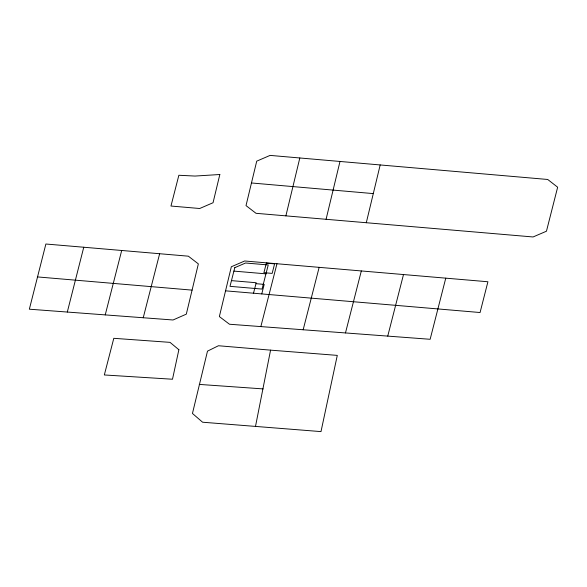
<?xml version="1.0" encoding="UTF-8"?>
<svg xmlns="http://www.w3.org/2000/svg" width="587" height="587" viewBox="0 0 587 587"><rect width="100%" height="100%" fill="white"/><g stroke="black" fill="none" stroke-linecap="round" stroke-linejoin="round"><path stroke-width="0.88" d="M255.484 426.485L270.57 350.145L337.29 355.384L320.994 431.606L202.596 422.222L192.455 413.461L207.49 351.143L218.452 345.743L270.57 350.145M366.295 222.73L380.185 164.947L547.722 179.475L557.65 187.216L546.453 231.219L533.062 236.965L256.02 213.308L246.019 205.604L256.724 161.154L270.093 155.394L380.185 164.947M326.078 219.296L339.99 161.454M285.884 215.855L299.818 157.969M192.081 290.125L198.355 263.886L188.361 256.181L83.758 247.237L45.881 244.016L29.35 309.195L173.033 319.988L186.306 314.148L192.081 290.125L37.363 276.91M67.307 312.049L83.758 247.237M105.234 314.896L121.692 250.495M303.163 329.762L319.152 267.342M345.479 332.932L361.321 270.952M159.642 253.731L143.235 317.758M253.518 293.207L256.203 282.736L231.469 280.623M261.765 293.911L264.201 284.387L255.961 283.682M260.848 326.592L276.976 263.732M387.75 336.102L403.496 274.555M445.768 278.165L430.139 339.286L229.473 324.237L219.362 316.569L231.337 266.755L244.676 260.988L487.914 281.753L480.071 312.526L225.562 290.836M199.257 384.404L263.108 388.902M233.912 271.106L265.955 273.843M373.112 193.585L251.463 182.968M178.874 349.72L172.497 379.231L104.332 374.961L113.797 338.31L170.017 342.36L178.874 349.72M219.832 174.508L213.044 202.735L199.697 208.502L170.964 206.037L178.859 175.264L194.979 176.056L219.832 174.508M234.793 267.665L230.001 286.339L262.051 289.075L268.237 264.942L245.564 263.005L234.793 267.665M266.351 263.167L263.908 272.691L272.155 273.395L274.599 263.871L266.351 263.167"/></g></svg>
